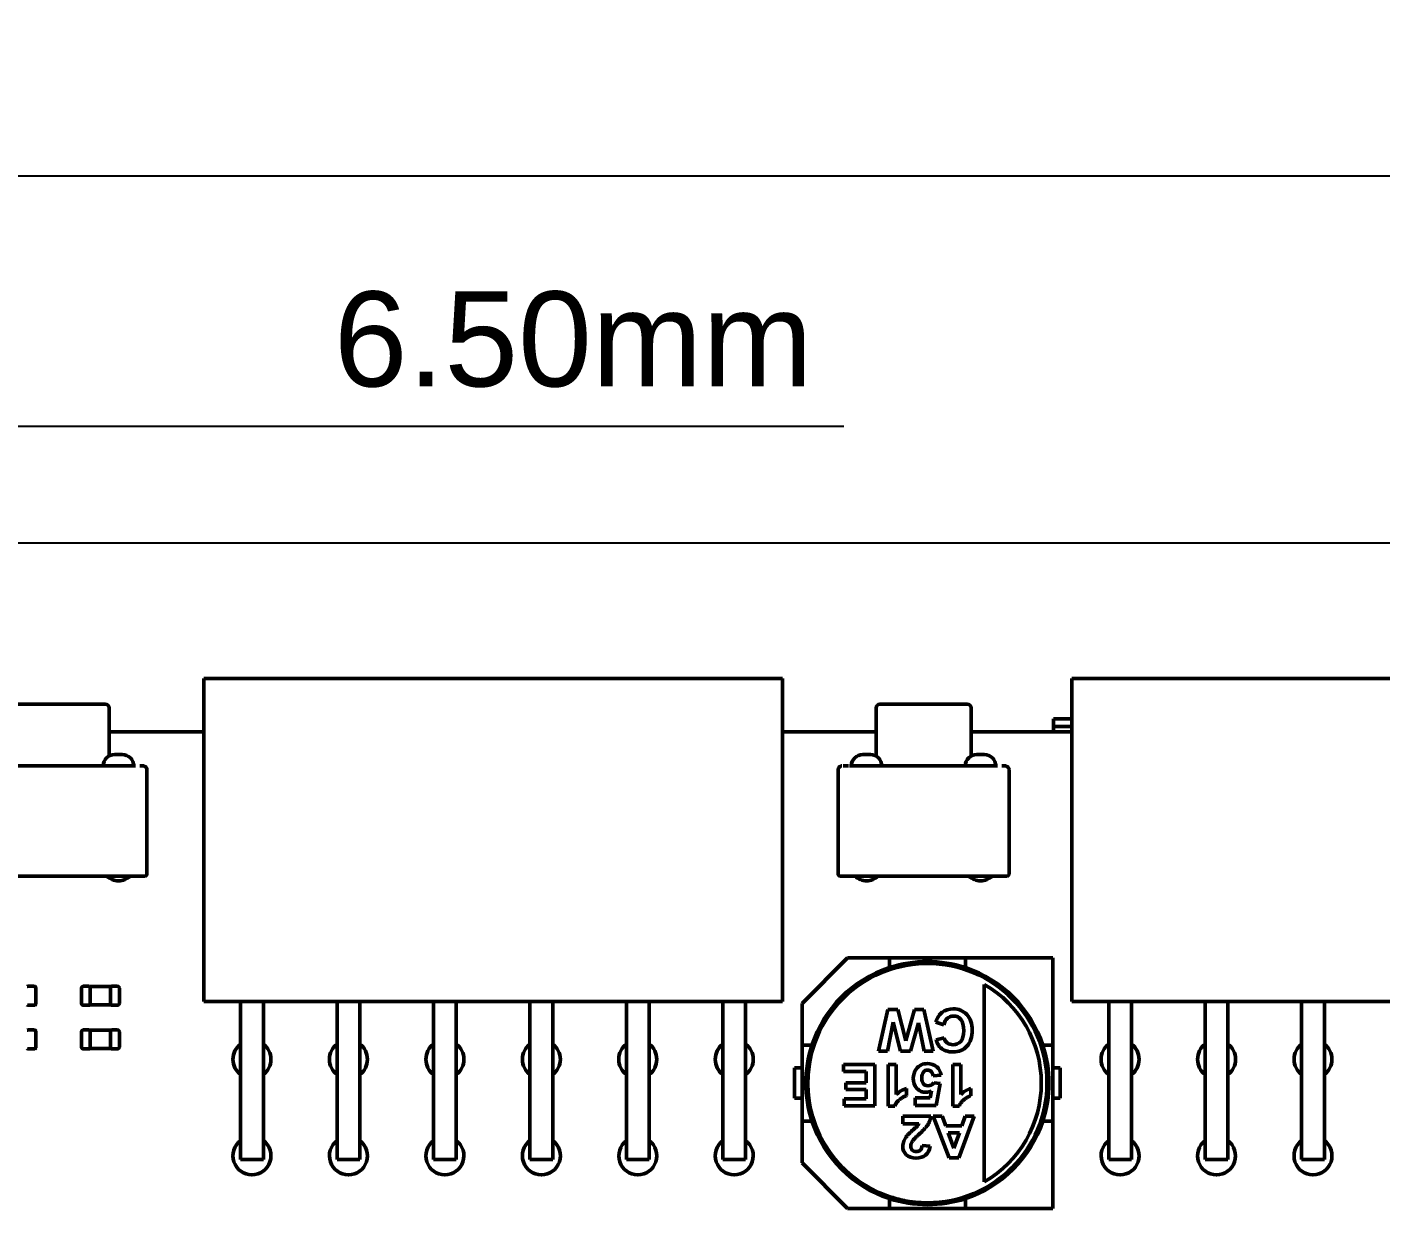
# Model space of a CAD drawing. Header units: millimetres. Extents: x 22 to 202, y 169 to 282.
# Drawn here: x 54.74 to 90.39, y 250.57 to 281.69 of the extents above; entities that cross this region are included whole.
import ezdxf

# ---------------------------------------------------------------- set-up
doc = ezdxf.new("R2010")
doc.units = ezdxf.units.MM
doc.header["$LTSCALE"] = 0.75
doc.layers.add('FD_Dimensions', color=7, linetype='Continuous', lineweight=25)
doc.layers.add('Visible', color=7, linetype='Continuous', lineweight=50)
doc.styles.get("Standard").update_dxf_attribs({"font": 'arial.ttf'})
doc.dimstyles.new('Dim-ISO-25', dxfattribs={"dimtxt": 2.5, "dimasz": 2.5, "dimexe": 1.5, "dimexo": 0, "dimgap": 1, "dimtad": 1, "dimzin": 4, "dimdsep": 46, "dimtxsty": 'Standard', "dimblk": 'OPEN90', "dimcen": 0, "dimazin": 1, "dimtp": 0.1, "dimtm": 0.1, "dimtfac": 0.72, "dimtmove": 0, "dimatfit": 3, "dimfxl": 1, "dimtzin": 4, "dimarcsym": 0})

# ---------------------------------------------------------------- blocks, each defined once
blk = doc.blocks.new('_Open90')
at = {"color": 0, "linetype": 'ByBlock', "lineweight": -2}
for p, q in [((-0.5, 0.5), (0, 0)), ((0, 0), (-1, 0)), ((0, 0), (-0.5, -0.5))]:
    blk.add_line(p, q, dxfattribs=at)
blk = doc.blocks.new('*D25')
at = {"layer": 'Defpoints', "color": 0, "transparency": 16777216}
for p in [(174.649134, 277.767274), (45.649468, 262.385645), (174.649134, 259.019301)]:
    blk.add_point(p, dxfattribs=at)
at = {"layer": 'FD_Dimensions', "color": 0, "lineweight": -2, "transparency": 16777216}
for p, q in [((45.649468, 262.385645), (45.649468, 279.267274)), ((174.649134, 259.019301), (174.649134, 279.267274)), ((48.149468, 277.767274), (172.149134, 277.767274))]:
    blk.add_line(p, q, dxfattribs=at)
at = {"layer": 'FD_Dimensions', "color": 0, "lineweight": -2, "transparency": 16777216, "xscale": 2.5, "yscale": 2.5, "zscale": 2.5, "rotation": 180}
blk.add_blockref('_Open90', (45.649468, 277.767274), dxfattribs=at)
at = {"layer": 'FD_Dimensions', "color": 0, "lineweight": -2, "transparency": 16777216, "xscale": 2.5, "yscale": 2.5, "zscale": 2.5}
blk.add_blockref('_Open90', (174.649134, 277.767274), dxfattribs=at)
at = {"layer": 'FD_Dimensions', "color": 0, "transparency": 16777216, "insert": (110.149301, 280.04454), "char_height": 2.5, "attachment_point": 5}
blk.add_mtext('129.00mm', dxfattribs=at)
blk = doc.blocks.new('*D32')
at = {"layer": 'Defpoints', "color": 0, "transparency": 16777216}
for p in [(45.649467, 271.180584), (45.649468, 262.385645), (52.149472, 245.46128)]:
    blk.add_point(p, dxfattribs=at)
at = {"layer": 'FD_Dimensions', "color": 0, "lineweight": -2, "transparency": 16777216}
for p, q in [((45.649468, 262.385645), (45.649467, 272.680584)), ((52.149472, 245.46128), (52.14947, 272.680585)), ((43.149467, 271.180584), (40.649467, 271.180584)), ((45.649467, 271.180584), (52.14947, 271.180585)), ((54.64947, 271.180585), (76.250902, 271.180587))]:
    blk.add_line(p, q, dxfattribs=at)
at = {"layer": 'FD_Dimensions', "color": 0, "lineweight": -2, "transparency": 16777216, "xscale": 2.5, "yscale": 2.5, "zscale": 2.5}
for p, rotation in [((45.649467, 271.180584), 5e-06), ((52.14947, 271.180585), 180.000005)]:
    blk.add_blockref('_Open90', p, dxfattribs=dict(at, rotation=rotation))
at = {"layer": 'FD_Dimensions', "color": 0, "transparency": 16777216, "insert": (69.125305, 273.457853), "char_height": 2.5, "attachment_point": 5}
blk.add_mtext('6.50mm', dxfattribs=at)
blk = doc.blocks.new('*D40')
at = {"layer": 'Defpoints', "color": 0, "transparency": 16777216}
for p in [(45.649468, 268.101096), (45.649468, 262.385645), (115.851515, 238.885574)]:
    blk.add_point(p, dxfattribs=at)
at = {"layer": 'FD_Dimensions', "color": 0, "lineweight": -2, "transparency": 16777216}
for p, q in [((45.649468, 262.385645), (45.649468, 269.601096)), ((115.851515, 238.885574), (115.851515, 269.601096)), ((113.351515, 268.101096), (48.149468, 268.101096))]:
    blk.add_line(p, q, dxfattribs=at)
at = {"layer": 'FD_Dimensions', "color": 0, "lineweight": -2, "transparency": 16777216, "xscale": 2.5, "yscale": 2.5, "zscale": 2.5, "rotation": 180}
blk.add_blockref('_Open90', (45.649468, 268.101096), dxfattribs=at)
at = {"layer": 'FD_Dimensions', "color": 0, "lineweight": -2, "transparency": 16777216, "xscale": 2.5, "yscale": 2.5, "zscale": 2.5}
blk.add_blockref('_Open90', (115.851515, 268.101096), dxfattribs=at)
at = {"layer": 'FD_Dimensions', "color": 0, "transparency": 16777216, "insert": (97.965378, 270.378363), "char_height": 2.5, "attachment_point": 5}
blk.add_mtext('70.20mm', dxfattribs=at)

msp = doc.modelspace()

# ---------------------------------------------------------------- linework, layer by layer
at = {"layer": 'Visible'}
for p, q in [((59.394, 256.03), (59.394, 264.54)), ((59.394, 264.54), (74.634, 264.54)), ((74.634, 256.03), (74.634, 264.54)), ((82.254, 256.03), (82.254, 264.54)), ((82.254, 264.54), (97.494, 264.54)), ((54.499, 263.861), (56.799, 263.861)), ((77.199, 263.861), (79.499, 263.861)), ((56.899, 262.495), (56.899, 263.761)), ((77.099, 262.495), (77.099, 263.761)), ((79.599, 262.495), (79.599, 263.761)), ((81.767, 263.476), (82.254, 263.476)), ((81.767, 263.276), (81.767, 263.476)), ((56.899, 263.136), (59.394, 263.136)), ((74.634, 263.136), (77.099, 263.136)), ((79.599, 263.136), (82.254, 263.136)), ((82.254, 263.276), (81.767, 263.276)), ((81.767, 263.136), (81.767, 263.276)), ((57.066, 262.535), (57.064, 262.535)), ((57.091, 262.535), (57.076, 262.535)), ((57.139, 262.535), (57.122, 262.535)), ((57.149, 262.535), (57.147, 262.535)), ((57.249, 262.535), (57.149, 262.535)), ((57.152, 262.535), (57.149, 262.535)), ((76.766, 262.535), (76.764, 262.535)), ((76.791, 262.535), (76.776, 262.535)), ((76.839, 262.535), (76.822, 262.535)), ((76.849, 262.535), (76.847, 262.535)), ((76.949, 262.535), (76.849, 262.535)), ((76.852, 262.535), (76.849, 262.535)), ((79.766, 262.535), (79.764, 262.535)), ((79.791, 262.535), (79.776, 262.535)), ((79.839, 262.535), (79.822, 262.535)), ((79.849, 262.535), (79.847, 262.535)), ((79.949, 262.535), (79.849, 262.535)), ((79.852, 262.535), (79.849, 262.535)), ((57.599, 262.235), (53.699, 262.235)), ((57.798, 262.235), (57.799, 262.235)), ((57.899, 259.385), (57.899, 262.135)), ((76.099, 262.135), (76.099, 259.385)), ((80.299, 262.235), (76.399, 262.235)), ((80.498, 262.235), (80.499, 262.235)), ((80.599, 259.385), (80.599, 262.135)), ((57.599, 259.335), (53.699, 259.335)), ((57.599, 259.335), (57.849, 259.335)), ((76.149, 259.335), (76.399, 259.335)), ((80.299, 259.335), (76.399, 259.335)), ((80.299, 259.335), (80.549, 259.335)), ((76.349, 257.185), (75.149, 255.985)), ((77.449, 257.185), (76.349, 257.185)), ((77.449, 257.185), (79.449, 257.185)), ((77.449, 256.925), (77.449, 257.185)), ((79.449, 257.185), (81.749, 257.185)), ((79.449, 257.185), (79.449, 256.925)), ((81.749, 257.185), (81.749, 254.885)), ((54.778, 256.435), (54.922, 256.435)), ((54.972, 255.985), (54.972, 256.385)), ((56.172, 255.985), (56.172, 256.385)), ((56.222, 256.435), (56.365, 256.435)), ((56.402, 256.425), (56.402, 256.385)), ((56.402, 256.425), (56.942, 256.425)), ((56.402, 255.985), (56.402, 256.385)), ((56.942, 256.425), (56.942, 256.385)), ((56.942, 255.985), (56.942, 256.385)), ((56.978, 256.435), (57.122, 256.435)), ((57.172, 255.985), (57.172, 256.385)), ((79.949, 256.483), (79.949, 251.287)), ((56.402, 255.985), (56.402, 255.945)), ((56.942, 255.985), (56.942, 255.945)), ((59.394, 256.03), (74.634, 256.03)), ((60.364, 256.03), (60.364, 252.17)), ((60.964, 252.17), (60.964, 256.03)), ((62.904, 256.03), (62.904, 252.17)), ((63.504, 252.17), (63.504, 256.03)), ((65.444, 256.03), (65.444, 252.17)), ((66.044, 252.17), (66.044, 256.03)), ((67.984, 256.03), (67.984, 252.17)), ((68.584, 252.17), (68.584, 256.03)), ((70.524, 256.03), (70.524, 252.17)), ((71.124, 252.17), (71.124, 256.03)), ((73.064, 256.03), (73.064, 252.17)), ((73.664, 252.17), (73.664, 256.03)), ((75.149, 255.985), (75.149, 254.885)), ((82.254, 256.03), (97.494, 256.03)), ((83.224, 256.03), (83.224, 252.17)), ((83.824, 252.17), (83.824, 256.03)), ((85.764, 256.03), (85.764, 252.17)), ((86.364, 252.17), (86.364, 256.03)), ((88.304, 256.03), (88.304, 252.17)), ((88.904, 252.17), (88.904, 256.03)), ((54.778, 255.935), (54.922, 255.935)), ((56.222, 255.935), (56.365, 255.935)), ((56.402, 255.945), (56.942, 255.945)), ((56.978, 255.935), (57.122, 255.935)), ((77.406, 255.819), (77.166, 254.725)), ((77.672, 255.819), (77.406, 255.819)), ((77.882, 255.001), (77.672, 255.819)), ((78.107, 255.819), (77.882, 255.001)), ((78.354, 255.819), (78.107, 255.819)), ((78.598, 254.725), (78.354, 255.819)), ((54.922, 255.285), (54.778, 255.285)), ((56.365, 255.285), (56.222, 255.285)), ((56.942, 255.275), (56.402, 255.275)), ((56.402, 255.235), (56.402, 255.275)), ((56.942, 255.235), (56.942, 255.275)), ((57.122, 255.285), (56.978, 255.285)), ((77.396, 254.725), (77.549, 255.489)), ((77.549, 255.489), (77.739, 254.725)), ((78.008, 254.725), (78.215, 255.476)), ((78.215, 255.476), (78.368, 254.725)), ((78.673, 255.486), (78.883, 255.418)), ((54.972, 255.235), (54.972, 254.835)), ((56.172, 255.235), (56.172, 254.835)), ((56.402, 255.235), (56.402, 254.835)), ((56.942, 255.235), (56.942, 254.835)), ((57.172, 255.235), (57.172, 254.835)), ((78.89, 255.078), (78.68, 255.024)), ((54.922, 254.785), (54.778, 254.785)), ((56.365, 254.785), (56.222, 254.785)), ((56.402, 254.795), (56.402, 254.835)), ((56.942, 254.795), (56.402, 254.795)), ((56.942, 254.795), (56.942, 254.835)), ((57.122, 254.785), (56.978, 254.785)), ((75.149, 254.885), (75.149, 252.885)), ((75.41, 254.885), (75.149, 254.885)), ((77.166, 254.725), (77.396, 254.725)), ((77.739, 254.725), (78.008, 254.725)), ((78.368, 254.725), (78.598, 254.725)), ((81.749, 254.885), (81.489, 254.885)), ((81.749, 254.885), (81.749, 252.885)), ((74.949, 254.285), (75.149, 254.285)), ((74.949, 253.485), (74.949, 254.285)), ((76.237, 254.378), (77.065, 254.378)), ((76.237, 254.195), (76.237, 254.378)), ((76.841, 254.195), (76.237, 254.195)), ((76.841, 253.896), (76.841, 254.195)), ((77.065, 254.378), (77.065, 253.285)), ((77.629, 254.378), (77.419, 254.378)), ((77.419, 254.378), (77.419, 253.278)), ((77.629, 253.588), (77.629, 254.378)), ((79.327, 254.378), (79.116, 254.378)), ((79.116, 254.378), (79.116, 253.278)), ((79.327, 253.588), (79.327, 254.378)), ((81.749, 254.285), (81.949, 254.285)), ((81.949, 254.285), (81.949, 253.485)), ((76.298, 253.896), (76.841, 253.896)), ((76.298, 253.713), (76.298, 253.896)), ((78.811, 254.095), (78.6, 254.073)), ((78.621, 253.896), (78.79, 253.871)), ((78.79, 253.871), (78.682, 253.299)), ((75.149, 253.485), (74.949, 253.485)), ((76.841, 253.713), (76.298, 253.713)), ((76.841, 253.468), (76.841, 253.713)), ((77.901, 253.557), (77.901, 253.747)), ((78.125, 253.495), (78.524, 253.495)), ((78.125, 253.299), (78.125, 253.495)), ((78.524, 253.495), (78.559, 253.678)), ((79.598, 253.557), (79.598, 253.747)), ((81.949, 253.485), (81.749, 253.485)), ((76.257, 253.468), (76.841, 253.468)), ((76.257, 253.285), (76.257, 253.468)), ((77.065, 253.285), (76.257, 253.285)), ((77.419, 253.278), (77.589, 253.278)), ((78.682, 253.299), (78.125, 253.299)), ((79.116, 253.278), (79.287, 253.278)), ((75.41, 252.885), (75.149, 252.885)), ((75.149, 251.785), (75.149, 252.885)), ((77.801, 253.013), (78.541, 253.013)), ((77.801, 252.816), (77.801, 253.013)), ((78.228, 252.816), (77.801, 252.816)), ((78.842, 253.013), (78.602, 253.013)), ((78.602, 253.013), (79.022, 251.92)), ((78.934, 252.762), (78.842, 253.013)), ((79.28, 251.92), (79.682, 253.013)), ((79.442, 253.013), (79.355, 252.762)), ((79.682, 253.013), (79.442, 253.013)), ((81.749, 252.885), (81.489, 252.885)), ((81.749, 252.885), (81.749, 250.585)), ((79.355, 252.762), (78.934, 252.762)), ((79.149, 252.171), (79.001, 252.579)), ((79.001, 252.579), (79.291, 252.579)), ((79.291, 252.579), (79.149, 252.171)), ((60.364, 251.87), (60.364, 252.17)), ((60.964, 251.87), (60.964, 252.17)), ((62.904, 251.87), (62.904, 252.17)), ((63.504, 251.87), (63.504, 252.17)), ((65.444, 251.87), (65.444, 252.17)), ((66.044, 251.87), (66.044, 252.17)), ((67.984, 251.87), (67.984, 252.17)), ((68.584, 251.87), (68.584, 252.17)), ((70.524, 251.87), (70.524, 252.17)), ((71.124, 251.87), (71.124, 252.17)), ((73.064, 251.87), (73.064, 252.17)), ((73.664, 251.87), (73.664, 252.17)), ((78.31, 252.246), (78.521, 252.226)), ((83.224, 251.87), (83.224, 252.17)), ((83.824, 251.87), (83.824, 252.17)), ((85.764, 251.87), (85.764, 252.17)), ((86.364, 251.87), (86.364, 252.17)), ((88.304, 251.87), (88.304, 252.17)), ((88.904, 251.87), (88.904, 252.17)), ((60.364, 251.87), (60.964, 251.87)), ((62.904, 251.87), (63.504, 251.87)), ((65.444, 251.87), (66.044, 251.87)), ((67.984, 251.87), (68.584, 251.87)), ((70.524, 251.87), (71.124, 251.87)), ((73.064, 251.87), (73.664, 251.87)), ((75.149, 251.785), (76.349, 250.585)), ((79.022, 251.92), (79.28, 251.92)), ((83.224, 251.87), (83.824, 251.87)), ((85.764, 251.87), (86.364, 251.87)), ((88.304, 251.87), (88.904, 251.87)), ((77.449, 250.585), (77.449, 250.846)), ((79.449, 250.585), (79.449, 250.846)), ((76.349, 250.585), (77.449, 250.585)), ((79.449, 250.585), (77.449, 250.585)), ((81.749, 250.585), (79.449, 250.585))]:
    msp.add_line(p, q, dxfattribs=at)
msp.add_circle((78.449, 253.885), 3.15, dxfattribs=at)
at = {"layer": 'Visible', "extrusion": (0, 0, -1)}
for centre, radius, start, end in [((-56.799, 263.761), 0.1, 90, 180), ((-77.199, 263.761), 0.1, 0, 90), ((-79.499, 263.761), 0.1, 90, 180), ((-57.049, 262.235), 0.3, 0, 89.9508), ((-57.249, 262.235), 0.3, 89.999, 180), ((-76.749, 262.235), 0.3, 0, 89.9508), ((-76.949, 262.235), 0.3, 89.999, 180), ((-79.749, 262.235), 0.3, 0, 89.9508), ((-79.949, 262.235), 0.3, 89.999, 180), ((-57.149, 259.635), 0.425, 224.9009, 315.0991), ((-76.849, 259.635), 0.425, 224.9009, 315.0991), ((-79.849, 259.635), 0.425, 224.9009, 315.0991), ((-78.449, 253.885), 3.2, 71.79, 108.21), ((-78.449, 253.885), 3.2, 108.21, 161.79), ((-54.778, 256.385), 0.05, 74.0625, 90), ((-54.922, 256.385), 0.05, 90, 180), ((-56.222, 256.385), 0.05, 0, 90), ((-56.365, 256.385), 0.05, 90, 105.9375), ((-56.978, 256.385), 0.05, 74.0625, 90), ((-57.122, 256.385), 0.05, 90, 180), ((-60.664, 254.51), 0.5, 306.8699, 53.1301), ((-60.664, 254.51), 0.5, 126.8699, 233.1301), ((-63.204, 254.51), 0.5, 306.8699, 53.1301), ((-63.204, 254.51), 0.5, 126.8699, 233.1301), ((-65.744, 254.51), 0.5, 306.8699, 53.1301), ((-65.744, 254.51), 0.5, 126.8699, 233.1301), ((-68.284, 254.51), 0.5, 306.8699, 53.1301), ((-68.284, 254.51), 0.5, 126.8699, 233.1301), ((-70.824, 254.51), 0.5, 306.8699, 53.1301), ((-70.824, 254.51), 0.5, 126.8699, 233.1301), ((-73.364, 254.51), 0.5, 306.8699, 53.1301), ((-73.364, 254.51), 0.5, 126.8699, 233.1301), ((-83.524, 254.51), 0.5, 306.8699, 53.1301), ((-83.524, 254.51), 0.5, 126.8699, 233.1301), ((-86.064, 254.51), 0.5, 306.8699, 53.1301), ((-86.064, 254.51), 0.5, 126.8699, 233.1301), ((-88.604, 254.51), 0.5, 306.8699, 53.1301), ((-88.604, 254.51), 0.5, 126.8699, 233.1301), ((-54.778, 254.835), 0.05, 270, 285.9375), ((-54.922, 254.835), 0.05, 180, 270), ((-56.222, 254.835), 0.05, 270, 0), ((-56.365, 254.835), 0.05, 254.0625, 270), ((-56.978, 254.835), 0.05, 270, 285.9375), ((-57.122, 254.835), 0.05, 180, 270), ((-78.449, 253.885), 3.2, 161.79, 198.21), ((-78.449, 253.885), 3.2, 198.21, 251.79), ((-60.664, 251.97), 0.5, 126.8699, 53.1301), ((-63.204, 251.97), 0.5, 126.8699, 53.1301), ((-65.744, 251.97), 0.5, 126.8699, 53.1301), ((-68.284, 251.97), 0.5, 126.8699, 53.1301), ((-70.824, 251.97), 0.5, 126.8699, 53.1301), ((-73.364, 251.97), 0.5, 126.8699, 53.1301), ((-83.524, 251.97), 0.5, 126.8699, 53.1301), ((-86.064, 251.97), 0.5, 126.8699, 53.1301), ((-88.604, 251.97), 0.5, 126.8699, 53.1301)]:
    msp.add_arc(centre, radius, start, end, dxfattribs=at)
at = {"layer": 'Visible'}
for centre, radius, start, end in [((57.799, 262.135), 0.1, 0, 90.0001), ((76.199, 262.135), 0.1, 89.9999, 180), ((80.499, 262.135), 0.1, 0, 90.0001), ((78.449, 253.885), 3.15, 89.9961, 251.2296), ((78.449, 253.885), 3.2, 108.21, 161.79), ((78.449, 253.885), 3, 300, 60), ((54.922, 255.985), 0.05, 270, 0), ((56.222, 255.985), 0.05, 180, 270), ((57.122, 255.985), 0.05, 270, 0), ((54.778, 255.985), 0.05, 254.0625, 270), ((56.365, 255.985), 0.05, 270, 285.9375), ((56.978, 255.985), 0.05, 254.0625, 270), ((54.778, 255.235), 0.05, 90, 105.9375), ((54.922, 255.235), 0.05, 0, 90), ((56.222, 255.235), 0.05, 90, 180), ((56.365, 255.235), 0.05, 74.0625, 90), ((56.978, 255.235), 0.05, 90, 105.9375), ((57.122, 255.235), 0.05, 0, 90), ((78.449, 253.885), 3.2, 161.79, 198.21), ((78.449, 253.885), 3.2, 198.21, 251.79), ((78.449, 253.885), 3.2, 251.79, 288.21)]:
    msp.add_arc(centre, radius, start, end, dxfattribs=at)
at = {"layer": 'Visible', "extrusion": (0, 0, -1)}
msp.add_ellipse((78.271, 253.123), major_axis=(-2.671, 0.611), ratio=0.863779, start_param=4.674604, end_param=4.829044, dxfattribs=at)
at = {"layer": 'Visible'}
for points, knots in [([(57.049, 262.535), (57.049, 262.535), (57.049, 262.535), (57.05, 262.535), (57.05, 262.535), (57.05, 262.535), (57.051, 262.535), (57.052, 262.535), (57.053, 262.535), (57.055, 262.535), (57.056, 262.535), (57.058, 262.535), (57.059, 262.535), (57.062, 262.535), (57.063, 262.535), (57.064, 262.535)], [0.3911108, 0.3911108, 0.3911108, 0.3911108, 0.4128462, 0.4128462, 0.4285714, 0.4285714, 0.4565803, 0.4565803, 0.4839742, 0.4839742, 0.5, 0.5, 0.532823, 0.532823, 0.555877, 0.555877, 0.555877, 0.555877]), ([(57.066, 262.535), (57.067, 262.535), (57.068, 262.535), (57.07, 262.535), (57.071, 262.535), (57.073, 262.535), (57.074, 262.535), (57.076, 262.535)], [0.57439791, 0.57439791, 0.57439791, 0.57439791, 0.59774576, 0.59774576, 0.6226767, 0.6226767, 0.64134107, 0.64134107, 0.64134107, 0.64134107]), ([(57.091, 262.535), (57.092, 262.535), (57.092, 262.535), (57.093, 262.535), (57.093, 262.535), (57.095, 262.535), (57.097, 262.535), (57.101, 262.535), (57.102, 262.535), (57.105, 262.535), (57.105, 262.535), (57.108, 262.535), (57.109, 262.535), (57.113, 262.535), (57.115, 262.535), (57.118, 262.535), (57.118, 262.535), (57.12, 262.535), (57.121, 262.535), (57.122, 262.535)], [0.7054575, 0.7054575, 0.7054575, 0.7054575, 0.7105544, 0.7105544, 0.7142857, 0.7142857, 0.7404393, 0.7404393, 0.7704463, 0.7704463, 0.7857143, 0.7857143, 0.8179587, 0.8179587, 0.8467755, 0.8467755, 0.8571429, 0.8571429, 0.868983, 0.868983, 0.868983, 0.868983]), ([(57.139, 262.535), (57.14, 262.535), (57.142, 262.535), (57.145, 262.535), (57.146, 262.535), (57.146, 262.535), (57.146, 262.535), (57.147, 262.535)], [0.9301129, 0.9301129, 0.9301129, 0.9301129, 0.95712552, 0.95712552, 0.99168409, 0.99168409, 0.99678752, 0.99678752, 0.99678752, 0.99678752]), ([(57.147, 262.535), (57.147, 262.535), (57.147, 262.535), (57.148, 262.535), (57.148, 262.535), (57.148, 262.535), (57.149, 262.535), (57.149, 262.535), (57.149, 262.535), (57.149, 262.535)], [0.0001677, 0.0001677, 0.0001677, 0.0001677, 0.3333333, 0.3333333, 0.3333333, 0.6666667, 0.6666667, 0.6666667, 0.9998932, 0.9998932, 0.9998932, 0.9998932]), ([(76.749, 262.535), (76.749, 262.535), (76.749, 262.535), (76.75, 262.535), (76.75, 262.535), (76.75, 262.535), (76.751, 262.535), (76.752, 262.535), (76.753, 262.535), (76.755, 262.535), (76.756, 262.535), (76.758, 262.535), (76.759, 262.535), (76.762, 262.535), (76.763, 262.535), (76.764, 262.535)], [0.3911108, 0.3911108, 0.3911108, 0.3911108, 0.4128462, 0.4128462, 0.4285714, 0.4285714, 0.4565803, 0.4565803, 0.4839742, 0.4839742, 0.5, 0.5, 0.532823, 0.532823, 0.555877, 0.555877, 0.555877, 0.555877]), ([(76.766, 262.535), (76.767, 262.535), (76.768, 262.535), (76.77, 262.535), (76.771, 262.535), (76.773, 262.535), (76.774, 262.535), (76.776, 262.535)], [0.57439791, 0.57439791, 0.57439791, 0.57439791, 0.59774576, 0.59774576, 0.6226767, 0.6226767, 0.64134107, 0.64134107, 0.64134107, 0.64134107]), ([(76.791, 262.535), (76.792, 262.535), (76.792, 262.535), (76.793, 262.535), (76.793, 262.535), (76.795, 262.535), (76.797, 262.535), (76.801, 262.535), (76.802, 262.535), (76.805, 262.535), (76.805, 262.535), (76.808, 262.535), (76.809, 262.535), (76.813, 262.535), (76.815, 262.535), (76.818, 262.535), (76.818, 262.535), (76.82, 262.535), (76.821, 262.535), (76.822, 262.535)], [0.7054575, 0.7054575, 0.7054575, 0.7054575, 0.7105544, 0.7105544, 0.7142857, 0.7142857, 0.7404393, 0.7404393, 0.7704463, 0.7704463, 0.7857143, 0.7857143, 0.8179587, 0.8179587, 0.8467755, 0.8467755, 0.8571429, 0.8571429, 0.868983, 0.868983, 0.868983, 0.868983]), ([(76.839, 262.535), (76.84, 262.535), (76.842, 262.535), (76.845, 262.535), (76.846, 262.535), (76.846, 262.535), (76.846, 262.535), (76.847, 262.535)], [0.9301129, 0.9301129, 0.9301129, 0.9301129, 0.95712552, 0.95712552, 0.99168409, 0.99168409, 0.99678752, 0.99678752, 0.99678752, 0.99678752]), ([(79.749, 262.535), (79.749, 262.535), (79.749, 262.535), (79.75, 262.535), (79.75, 262.535), (79.75, 262.535), (79.751, 262.535), (79.752, 262.535), (79.753, 262.535), (79.755, 262.535), (79.756, 262.535), (79.758, 262.535), (79.759, 262.535), (79.762, 262.535), (79.763, 262.535), (79.764, 262.535)], [0.3911108, 0.3911108, 0.3911108, 0.3911108, 0.4128462, 0.4128462, 0.4285714, 0.4285714, 0.4565803, 0.4565803, 0.4839742, 0.4839742, 0.5, 0.5, 0.532823, 0.532823, 0.555877, 0.555877, 0.555877, 0.555877]), ([(79.766, 262.535), (79.767, 262.535), (79.768, 262.535), (79.77, 262.535), (79.771, 262.535), (79.773, 262.535), (79.774, 262.535), (79.776, 262.535)], [0.57439791, 0.57439791, 0.57439791, 0.57439791, 0.59774576, 0.59774576, 0.6226767, 0.6226767, 0.64134107, 0.64134107, 0.64134107, 0.64134107]), ([(79.791, 262.535), (79.792, 262.535), (79.792, 262.535), (79.793, 262.535), (79.793, 262.535), (79.795, 262.535), (79.797, 262.535), (79.801, 262.535), (79.802, 262.535), (79.805, 262.535), (79.805, 262.535), (79.808, 262.535), (79.809, 262.535), (79.813, 262.535), (79.815, 262.535), (79.818, 262.535), (79.818, 262.535), (79.82, 262.535), (79.821, 262.535), (79.822, 262.535)], [0.7054575, 0.7054575, 0.7054575, 0.7054575, 0.7105544, 0.7105544, 0.7142857, 0.7142857, 0.7404393, 0.7404393, 0.7704463, 0.7704463, 0.7857143, 0.7857143, 0.8179587, 0.8179587, 0.8467755, 0.8467755, 0.8571429, 0.8571429, 0.868983, 0.868983, 0.868983, 0.868983]), ([(79.839, 262.535), (79.84, 262.535), (79.842, 262.535), (79.845, 262.535), (79.846, 262.535), (79.846, 262.535), (79.846, 262.535), (79.847, 262.535)], [0.9301129, 0.9301129, 0.9301129, 0.9301129, 0.95712552, 0.95712552, 0.99168409, 0.99168409, 0.99678752, 0.99678752, 0.99678752, 0.99678752]), ([(79.847, 262.535), (79.847, 262.535), (79.847, 262.535), (79.848, 262.535), (79.848, 262.535), (79.848, 262.535), (79.849, 262.535), (79.849, 262.535), (79.849, 262.535), (79.849, 262.535)], [0.0001677, 0.0001677, 0.0001677, 0.0001677, 0.3333333, 0.3333333, 0.3333333, 0.6666667, 0.6666667, 0.6666667, 0.9998932, 0.9998932, 0.9998932, 0.9998932]), ([(57.899, 259.385), (57.899, 259.374), (57.896, 259.362), (57.879, 259.343), (57.866, 259.335), (57.849, 259.335)], [-0.0547827, -0.0547827, -0.0547827, -0.0547827, -0.04596557, -0.04596557, -0.03714843, -0.03714843, -0.03714843, -0.03714843]), ([(76.149, 259.335), (76.133, 259.335), (76.12, 259.343), (76.103, 259.362), (76.099, 259.374), (76.099, 259.385)], [-0.01763428, -0.01763428, -0.01763428, -0.01763428, -0.00881714, -0.00881714, 0, 0, 0, 0]), ([(80.599, 259.385), (80.599, 259.374), (80.596, 259.362), (80.579, 259.343), (80.566, 259.335), (80.549, 259.335)], [-0.0547827, -0.0547827, -0.0547827, -0.0547827, -0.04596557, -0.04596557, -0.03714843, -0.03714843, -0.03714843, -0.03714843]), ([(78.792, 254.823), (78.874, 254.746), (78.978, 254.705), (79.118, 254.705), (79.286, 254.705), (79.393, 254.753), (79.489, 254.856), (79.584, 254.958), (79.63, 255.102), (79.63, 255.282), (79.63, 255.448), (79.583, 255.591), (79.489, 255.69), (79.392, 255.793), (79.269, 255.839), (79.13, 255.839), (79.024, 255.839), (78.912, 255.808), (78.838, 255.752), (78.761, 255.694), (78.706, 255.605), (78.673, 255.486)], [-8, -8, -8, -8, -7.022442, -7.022442, -7.022442, -6, -6, -6, -4.990578, -4.990578, -4.990578, -4, -4, -4, -2.96509, -2.96509, -2.96509, -2, -2, -2, -1, -1, -1, -1]), ([(78.883, 255.418), (78.902, 255.498), (78.933, 255.556), (78.977, 255.593), (79.018, 255.628), (79.065, 255.649), (79.132, 255.649), (79.231, 255.649), (79.276, 255.622), (79.33, 255.561), (79.381, 255.501), (79.406, 255.401), (79.406, 255.265), (79.406, 255.14), (79.38, 255.04), (79.329, 254.982), (79.274, 254.921), (79.205, 254.895), (79.127, 254.895), (79.075, 254.895), (79.013, 254.913), (78.973, 254.944), (78.931, 254.977), (78.903, 255.022), (78.89, 255.078)], [-18, -18, -18, -18, -17, -17, -17, -16.050715, -16.050715, -16.050715, -15, -15, -15, -13.990179, -13.990179, -13.990179, -13, -13, -13, -11.948084, -11.948084, -11.948084, -11, -11, -11, -10, -10, -10, -10]), ([(78.559, 253.678), (78.516, 253.658), (78.474, 253.645), (78.414, 253.645), (78.304, 253.645), (78.259, 253.677), (78.217, 253.709), (78.205, 253.719), (78.191, 253.73), (78.175, 253.747), (78.108, 253.817), (78.077, 253.907), (78.077, 254.011), (78.077, 254.093), (78.105, 254.184), (78.155, 254.253)], [-0.0009584956, -0.0009584956, -0.0009584956, -0.0009584956, -0.0007446475, -0.0007446475, -0.0007446475, -0.0005391581, -0.0005391581, -0.0005391581, -0.0004792478, -0.0004792478, -0.0004792478, -0.000232461, -0.000232461, -0.000232461, 0, 0, 0, 0]), ([(78.155, 254.253), (78.229, 254.354), (78.33, 254.399), (78.451, 254.399), (78.54, 254.399), (78.636, 254.369), (78.697, 254.316), (78.76, 254.261), (78.798, 254.187), (78.811, 254.095)], [0, 0, 0, 0, 0.0002965162, 0.0002965162, 0.0002965162, 0.0005720324, 0.0005720324, 0.0005720324, 0.0008580486, 0.0008580486, 0.0008580486, 0.0008580486]), ([(78.6, 254.073), (78.594, 254.121), (78.577, 254.159), (78.549, 254.187), (78.522, 254.214), (78.49, 254.229), (78.452, 254.229), (78.406, 254.229), (78.375, 254.212), (78.345, 254.176), (78.316, 254.14), (78.301, 254.085), (78.301, 254.015), (78.301, 253.951), (78.316, 253.898), (78.346, 253.865), (78.374, 253.833), (78.411, 253.815), (78.462, 253.815), (78.53, 253.815), (78.573, 253.84), (78.621, 253.896)], [1, 1, 1, 1, 2, 2, 2, 2.977825, 2.977825, 2.977825, 4, 4, 4, 5.010895, 5.010895, 5.010895, 6, 6, 6, 6.963059, 6.963059, 6.963059, 8, 8, 8, 8]), ([(78.521, 252.226), (78.508, 252.115), (78.469, 252.035), (78.402, 251.986), (78.337, 251.938), (78.256, 251.913), (78.153, 251.913), (78.037, 251.913), (77.958, 251.942), (77.895, 252.001), (77.827, 252.064), (77.801, 252.134), (77.801, 252.218), (77.801, 252.258), (77.812, 252.318), (77.828, 252.358), (77.846, 252.403), (77.874, 252.449), (77.913, 252.498)], [11, 11, 11, 11, 12, 12, 12, 12.984664, 12.984664, 12.984664, 14, 14, 14, 15.085769, 15.085769, 15.085769, 16, 16, 16, 17, 17, 17, 17]), ([(78.055, 252.359), (78.027, 252.316), (78.012, 252.274), (78.012, 252.23), (78.012, 252.179), (78.024, 252.147), (78.05, 252.121), (78.076, 252.096), (78.112, 252.083), (78.157, 252.083), (78.202, 252.083), (78.238, 252.096), (78.264, 252.121), (78.291, 252.146), (78.306, 252.188), (78.31, 252.246)], [0, 0, 0, 0, 0.000121904, 0.000121904, 0.000121904, 0.0002479905, 0.0002479905, 0.0002479905, 0.0003722444, 0.0003722444, 0.0003722444, 0.0004959809, 0.0004959809, 0.0004959809, 0.0006199761, 0.0006199761, 0.0006199761, 0.0006199761])]:
    msp.add_open_spline(points, degree=3, knots=knots, dxfattribs=at)
for points, degree in [([(57.798, 262.235), (57.796, 262.235), (57.789, 262.235), (57.77, 262.235), (57.743, 262.235), (57.72, 262.235), (57.707, 262.235)], 3), ([(76.372, 262.235), (76.358, 262.235), (76.33, 262.235), (76.292, 262.235), (76.258, 262.235), (76.239, 262.235), (76.231, 262.235)], 3), ([(80.498, 262.235), (80.496, 262.235), (80.489, 262.235), (80.47, 262.235), (80.443, 262.235), (80.42, 262.235), (80.407, 262.235)], 3), ([(54.742, 256.425), (54.749, 256.428), (54.756, 256.431), (54.764, 256.433)], 3), ([(56.379, 256.433), (56.387, 256.431), (56.394, 256.428), (56.402, 256.425)], 3), ([(56.942, 256.425), (56.949, 256.428), (56.956, 256.431), (56.964, 256.433)], 3), ([(54.742, 255.945), (54.749, 255.942), (54.756, 255.939), (54.764, 255.937)], 3), ([(56.379, 255.937), (56.387, 255.939), (56.394, 255.942), (56.402, 255.945)], 3), ([(56.942, 255.945), (56.949, 255.942), (56.956, 255.939), (56.964, 255.937)], 3), ([(54.764, 255.283), (54.756, 255.281), (54.749, 255.278), (54.742, 255.275)], 3), ([(56.402, 255.275), (56.394, 255.278), (56.387, 255.281), (56.379, 255.283)], 3), ([(56.964, 255.283), (56.956, 255.281), (56.949, 255.278), (56.942, 255.275)], 3), ([(78.68, 255.024), (78.717, 254.893), (78.792, 254.823)], 2), ([(54.764, 254.787), (54.756, 254.789), (54.749, 254.792), (54.742, 254.795)], 3), ([(56.402, 254.795), (56.394, 254.792), (56.387, 254.789), (56.379, 254.787)], 3), ([(56.964, 254.787), (56.956, 254.789), (56.949, 254.792), (56.942, 254.795)], 3), ([(77.589, 253.278), (77.625, 253.379), (77.818, 253.53), (77.901, 253.557)], 2), ([(77.901, 253.747), (77.796, 253.712), (77.706, 253.659), (77.629, 253.588)], 3), ([(79.287, 253.278), (79.323, 253.379), (79.516, 253.53), (79.598, 253.557)], 2), ([(79.598, 253.747), (79.494, 253.712), (79.403, 253.659), (79.327, 253.588)], 3), ([(77.913, 252.498), (77.952, 252.547), (78.157, 252.729), (78.211, 252.788), (78.228, 252.816)], 2), ([(78.541, 253.013), (78.529, 252.902), (78.409, 252.703), (78.231, 252.539)], 2), ([(78.231, 252.539), (78.088, 252.406), (78.055, 252.359)], 2)]:
    msp.add_open_spline(points, degree=degree, dxfattribs=at)

# ---------------------------------------------------------------- dimensions: what is measured, and where the dimension line sits
at = {"layer": 'FD_Dimensions'}
for base, p1, p2, angle, picture, middle in [((174.649, 277.767), (45.649, 262.386), (174.649, 259.019), 360, '*D25', (110.149, 277.767)), ((45.649, 271.181), (52.149, 245.461), (45.649, 262.386), 180, '*D32', (69.125, 271.181)), ((45.649, 268.101), (115.852, 238.886), (45.649, 262.386), 180, '*D40', (97.965, 268.101))]:
    dim = msp.add_linear_dim(base=base, p1=p1, p2=p2, angle=angle, dimstyle='Dim-ISO-25', override={"dimlfac": 1, "dimpost": 'mm'}, dxfattribs=at)
    dim.commit()
    dim.dimension.update_dxf_attribs({"geometry": picture, "text_midpoint": middle, "dimtype": 160})

doc.saveas('drawing.dxf')
